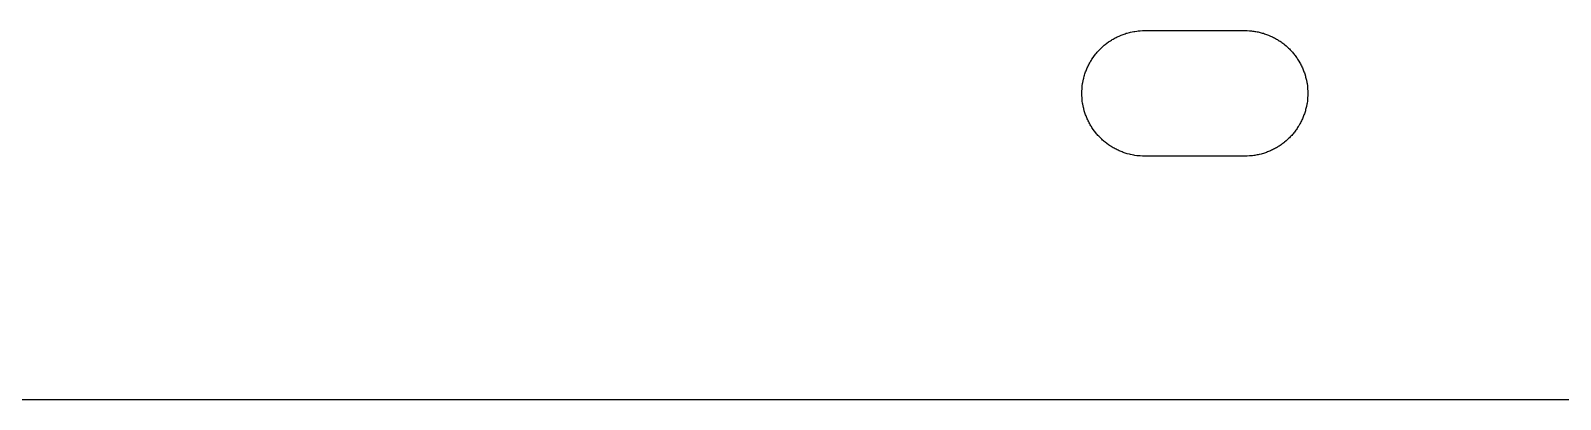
# Model space of a CAD drawing. Header units: metres. Extents: x 0 to 195, y 0 to 100.
# Drawn here: x 48.75 to 97.5, y 0 to 11.75 of the extents above; entities that cross this region are included whole.
import ezdxf

# ---------------------------------------------------------------- set-up
doc = ezdxf.new("R2010")
doc.units = ezdxf.units.M

msp = doc.modelspace()

# ---------------------------------------------------------------- linework, layer by layer
for p, q in [((83.7998, 11.6992), (83.9023, 11.7197)), ((83.9023, 11.7197), (83.9375, 11.7256)), ((83.9375, 11.7256), (84.0059, 11.7354)), ((84.0059, 11.7354), (84.041, 11.7393)), ((84.041, 11.7393), (84.0762, 11.7422)), ((84.0762, 11.7422), (84.1104, 11.7451)), ((84.1104, 11.7451), (84.1807, 11.749)), ((84.1807, 11.749), (84.2148, 11.75)), ((84.2148, 11.75), (87.4854, 11.75)), ((87.4854, 11.75), (87.5195, 11.749)), ((87.5195, 11.749), (87.5898, 11.7451)), ((87.5898, 11.7451), (87.624, 11.7422)), ((87.624, 11.7422), (87.6592, 11.7393)), ((87.6592, 11.7393), (87.6934, 11.7354)), ((87.6934, 11.7354), (87.7285, 11.7305)), ((87.7285, 11.7305), (87.7627, 11.7256)), ((87.7627, 11.7256), (87.7969, 11.7197)), ((87.7969, 11.7197), (87.832, 11.7129)), ((87.832, 11.7129), (87.8662, 11.7061)), ((87.8662, 11.7061), (87.8994, 11.6992)), ((82.8604, 11.1885), (82.8857, 11.2129)), ((82.8857, 11.2129), (82.9121, 11.2363)), ((82.9121, 11.2363), (82.9375, 11.2598)), ((82.9375, 11.2598), (82.9648, 11.2822)), ((82.9648, 11.2822), (82.9912, 11.3047)), ((82.9912, 11.3047), (83.0459, 11.3477)), ((83.0459, 11.3477), (83.1025, 11.3887)), ((83.1025, 11.3887), (83.1611, 11.4277)), ((83.1611, 11.4277), (83.1904, 11.4463)), ((83.1904, 11.4463), (83.2197, 11.4639)), ((83.2197, 11.4639), (83.25, 11.4824)), ((83.25, 11.4824), (83.2803, 11.499)), ((83.2803, 11.499), (83.3115, 11.5156)), ((83.3115, 11.5156), (83.3418, 11.5322)), ((83.3418, 11.5322), (83.373, 11.5479)), ((83.373, 11.5479), (83.4043, 11.5625)), ((83.4043, 11.5625), (83.4365, 11.5771)), ((83.4365, 11.5771), (83.501, 11.6045)), ((83.501, 11.6045), (83.5332, 11.6172)), ((83.5332, 11.6172), (83.5664, 11.6289)), ((83.5664, 11.6289), (83.5986, 11.6406)), ((83.5986, 11.6406), (83.6318, 11.6523)), ((83.6318, 11.6523), (83.665, 11.6631)), ((83.665, 11.6631), (83.6982, 11.6729)), ((83.6982, 11.6729), (83.7666, 11.6904)), ((83.7666, 11.6904), (83.7998, 11.6992)), ((87.8994, 11.6992), (87.9678, 11.6816)), ((87.9678, 11.6816), (88.001, 11.6729)), ((88.001, 11.6729), (88.0352, 11.6631)), ((88.0352, 11.6631), (88.0684, 11.6523)), ((88.0684, 11.6523), (88.1016, 11.6406)), ((88.1016, 11.6406), (88.1338, 11.6289)), ((88.1338, 11.6289), (88.167, 11.6172)), ((88.167, 11.6172), (88.1992, 11.6045)), ((88.1992, 11.6045), (88.2637, 11.5771)), ((88.2637, 11.5771), (88.2949, 11.5625)), ((88.2949, 11.5625), (88.3271, 11.5479)), ((88.3271, 11.5479), (88.3584, 11.5322)), ((88.3584, 11.5322), (88.3887, 11.5156)), ((88.3887, 11.5156), (88.4199, 11.499)), ((88.4199, 11.499), (88.4502, 11.4824)), ((88.4502, 11.4824), (88.4805, 11.4639)), ((88.4805, 11.4639), (88.5098, 11.4463)), ((88.5098, 11.4463), (88.5391, 11.4277)), ((88.5391, 11.4277), (88.5684, 11.4082)), ((88.5684, 11.4082), (88.5967, 11.3887)), ((88.5967, 11.3887), (88.626, 11.3682)), ((88.626, 11.3682), (88.6533, 11.3477)), ((88.6533, 11.3477), (88.6816, 11.3262)), ((88.6816, 11.3262), (88.709, 11.3047)), ((88.709, 11.3047), (88.7617, 11.2598)), ((88.7617, 11.2598), (88.8145, 11.2129)), ((88.8145, 11.2129), (88.8389, 11.1885)), ((82.501, 10.7197), (82.5176, 10.75)), ((82.5176, 10.75), (82.5361, 10.7803)), ((82.5361, 10.7803), (82.5537, 10.8096)), ((82.5537, 10.8096), (82.5723, 10.8389)), ((82.5723, 10.8389), (82.6113, 10.8975)), ((82.6113, 10.8975), (82.6523, 10.9541)), ((82.6523, 10.9541), (82.6953, 11.0088)), ((82.6953, 11.0088), (82.7178, 11.0352)), ((82.7178, 11.0352), (82.7402, 11.0625)), ((82.7402, 11.0625), (82.7637, 11.0879)), ((82.7637, 11.0879), (82.7871, 11.1143)), ((82.7871, 11.1143), (82.8115, 11.1396)), ((82.8115, 11.1396), (82.8604, 11.1885)), ((88.8389, 11.1885), (88.8643, 11.1641)), ((88.8643, 11.1641), (88.8887, 11.1396)), ((88.8887, 11.1396), (88.9131, 11.1143)), ((88.9131, 11.1143), (88.9365, 11.0879)), ((88.9365, 11.0879), (88.959, 11.0625)), ((88.959, 11.0625), (88.9824, 11.0352)), ((88.9824, 11.0352), (89.0039, 11.0088)), ((89.0039, 11.0088), (89.0264, 10.9814)), ((89.0264, 10.9814), (89.0469, 10.9541)), ((89.0469, 10.9541), (89.0684, 10.9258)), ((89.0684, 10.9258), (89.0879, 10.8975)), ((89.0879, 10.8975), (89.1084, 10.8682)), ((89.1084, 10.8682), (89.127, 10.8389)), ((89.127, 10.8389), (89.1465, 10.8096)), ((89.1465, 10.8096), (89.1641, 10.7803)), ((89.1641, 10.7803), (89.1992, 10.7197)), ((82.3096, 10.2334), (82.3271, 10.3018)), ((82.3271, 10.3018), (82.3369, 10.335)), ((82.3369, 10.335), (82.3477, 10.3682)), ((82.3477, 10.3682), (82.3594, 10.4014)), ((82.3594, 10.4014), (82.3711, 10.4336)), ((82.3711, 10.4336), (82.3828, 10.4668)), ((82.3828, 10.4668), (82.3955, 10.499)), ((82.3955, 10.499), (82.4229, 10.5635)), ((82.4229, 10.5635), (82.4375, 10.5957)), ((82.4375, 10.5957), (82.4521, 10.627)), ((82.4521, 10.627), (82.4678, 10.6582)), ((82.4678, 10.6582), (82.4844, 10.6885)), ((82.4844, 10.6885), (82.501, 10.7197)), ((89.1992, 10.7197), (89.2158, 10.6885)), ((89.2158, 10.6885), (89.2324, 10.6582)), ((89.2324, 10.6582), (89.248, 10.627)), ((89.248, 10.627), (89.2627, 10.5957)), ((89.2627, 10.5957), (89.2773, 10.5635)), ((89.2773, 10.5635), (89.3047, 10.499)), ((89.3047, 10.499), (89.3174, 10.4668)), ((89.3174, 10.4668), (89.3291, 10.4336)), ((89.3291, 10.4336), (89.3408, 10.4014)), ((89.3408, 10.4014), (89.3525, 10.3682)), ((89.3525, 10.3682), (89.3721, 10.3018)), ((89.3721, 10.3018), (89.3818, 10.2676)), ((89.3818, 10.2676), (89.3906, 10.2334)), ((82.25, 9.78516), (82.251, 9.81934)), ((82.25, 9.71484), (82.25, 9.78516)), ((82.251, 9.81934), (82.2549, 9.88965)), ((82.2549, 9.88965), (82.2578, 9.92383)), ((82.2578, 9.92383), (82.2607, 9.95898)), ((82.2607, 9.95898), (82.2646, 9.99414)), ((82.2646, 9.99414), (82.2744, 10.0625)), ((82.2744, 10.0625), (82.2803, 10.0977)), ((82.2803, 10.0977), (82.3008, 10.2002)), ((82.3008, 10.2002), (82.3096, 10.2334)), ((89.3906, 10.2334), (89.3984, 10.2002)), ((89.3984, 10.2002), (89.4062, 10.166)), ((89.4062, 10.166), (89.4199, 10.0977)), ((89.4199, 10.0977), (89.4258, 10.0625)), ((89.4258, 10.0625), (89.4355, 9.99414)), ((89.4355, 9.99414), (89.4395, 9.95898)), ((89.4395, 9.95898), (89.4424, 9.92383)), ((89.4424, 9.92383), (89.4453, 9.88965)), ((89.4453, 9.88965), (89.4492, 9.81934)), ((89.4492, 9.81934), (89.4492, 9.78516)), ((89.4492, 9.78516), (89.4502, 9.75)), ((89.4502, 9.75), (89.4492, 9.71484)), ((82.251, 9.68066), (82.25, 9.71484)), ((82.2549, 9.61035), (82.251, 9.68066)), ((82.2578, 9.57617), (82.2549, 9.61035)), ((82.2607, 9.54102), (82.2578, 9.57617)), ((82.2646, 9.50586), (82.2607, 9.54102)), ((82.2744, 9.4375), (82.2646, 9.50586)), ((82.2803, 9.40234), (82.2744, 9.4375)), ((82.3008, 9.2998), (82.2803, 9.40234)), ((82.3096, 9.2666), (82.3008, 9.2998)), ((82.3271, 9.19824), (82.3096, 9.2666)), ((89.3906, 9.2666), (89.3818, 9.23242)), ((89.3984, 9.2998), (89.3906, 9.2666)), ((89.4062, 9.33398), (89.3984, 9.2998)), ((89.4199, 9.40234), (89.4062, 9.33398)), ((89.4258, 9.4375), (89.4199, 9.40234)), ((89.4355, 9.50586), (89.4258, 9.4375)), ((89.4395, 9.54102), (89.4355, 9.50586)), ((89.4424, 9.57617), (89.4395, 9.54102)), ((89.4453, 9.61035), (89.4424, 9.57617)), ((89.4492, 9.68066), (89.4453, 9.61035)), ((89.4492, 9.71484), (89.4492, 9.68066)), ((82.3369, 9.16504), (82.3271, 9.19824)), ((82.3477, 9.13184), (82.3369, 9.16504)), ((82.3594, 9.09863), (82.3477, 9.13184)), ((82.3711, 9.06641), (82.3594, 9.09863)), ((82.3828, 9.0332), (82.3711, 9.06641)), ((82.3955, 9.00098), (82.3828, 9.0332)), ((82.4229, 8.93652), (82.3955, 9.00098)), ((82.4375, 8.9043), (82.4229, 8.93652)), ((82.4521, 8.87305), (82.4375, 8.9043)), ((82.4678, 8.8418), (82.4521, 8.87305)), ((82.4844, 8.81152), (82.4678, 8.8418)), ((82.501, 8.78027), (82.4844, 8.81152)), ((82.5176, 8.75), (82.501, 8.78027)), ((89.1992, 8.78027), (89.1641, 8.71973)), ((89.2158, 8.81152), (89.1992, 8.78027)), ((89.2324, 8.8418), (89.2158, 8.81152)), ((89.248, 8.87305), (89.2324, 8.8418)), ((89.2627, 8.9043), (89.248, 8.87305)), ((89.2773, 8.93652), (89.2627, 8.9043)), ((89.3047, 9.00098), (89.2773, 8.93652)), ((89.3174, 9.0332), (89.3047, 9.00098)), ((89.3291, 9.06641), (89.3174, 9.0332)), ((89.3408, 9.09863), (89.3291, 9.06641)), ((89.3525, 9.13184), (89.3408, 9.09863)), ((89.3721, 9.19824), (89.3525, 9.13184)), ((89.3818, 9.23242), (89.3721, 9.19824)), ((82.5361, 8.71973), (82.5176, 8.75)), ((82.5537, 8.69043), (82.5361, 8.71973)), ((82.5723, 8.66113), (82.5537, 8.69043)), ((82.6113, 8.60254), (82.5723, 8.66113)), ((82.6523, 8.5459), (82.6113, 8.60254)), ((82.6953, 8.49121), (82.6523, 8.5459)), ((82.7178, 8.46484), (82.6953, 8.49121)), ((82.7402, 8.4375), (82.7178, 8.46484)), ((82.7637, 8.41211), (82.7402, 8.4375)), ((82.7871, 8.38574), (82.7637, 8.41211)), ((82.8115, 8.36035), (82.7871, 8.38574)), ((82.8604, 8.31152), (82.8115, 8.36035)), ((82.8857, 8.28711), (82.8604, 8.31152)), ((88.8389, 8.31152), (88.8145, 8.28711)), ((88.8643, 8.33594), (88.8389, 8.31152)), ((88.8887, 8.36035), (88.8643, 8.33594)), ((88.9131, 8.38574), (88.8887, 8.36035)), ((88.9365, 8.41211), (88.9131, 8.38574)), ((88.959, 8.4375), (88.9365, 8.41211)), ((88.9824, 8.46484), (88.959, 8.4375)), ((89.0039, 8.49121), (88.9824, 8.46484)), ((89.0264, 8.51855), (89.0039, 8.49121)), ((89.0469, 8.5459), (89.0264, 8.51855)), ((89.0684, 8.57422), (89.0469, 8.5459)), ((89.0879, 8.60254), (89.0684, 8.57422)), ((89.1084, 8.63184), (89.0879, 8.60254)), ((89.127, 8.66113), (89.1084, 8.63184)), ((89.1465, 8.69043), (89.127, 8.66113)), ((89.1641, 8.71973), (89.1465, 8.69043)), ((82.9121, 8.26367), (82.8857, 8.28711)), ((82.9375, 8.24023), (82.9121, 8.26367)), ((82.9648, 8.21777), (82.9375, 8.24023)), ((82.9912, 8.19531), (82.9648, 8.21777)), ((83.0459, 8.15234), (82.9912, 8.19531)), ((83.1025, 8.11133), (83.0459, 8.15234)), ((83.1611, 8.07227), (83.1025, 8.11133)), ((83.1904, 8.05371), (83.1611, 8.07227)), ((83.2197, 8.03613), (83.1904, 8.05371)), ((83.25, 8.01758), (83.2197, 8.03613)), ((83.2803, 8.00098), (83.25, 8.01758)), ((83.3115, 7.98438), (83.2803, 8.00098)), ((83.3418, 7.96777), (83.3115, 7.98438)), ((83.373, 7.95215), (83.3418, 7.96777)), ((83.4043, 7.9375), (83.373, 7.95215)), ((83.4365, 7.92285), (83.4043, 7.9375)), ((83.501, 7.89551), (83.4365, 7.92285)), ((83.5332, 7.88281), (83.501, 7.89551)), ((83.5664, 7.87109), (83.5332, 7.88281)), ((83.5986, 7.85938), (83.5664, 7.87109)), ((83.6318, 7.84766), (83.5986, 7.85938)), ((83.665, 7.83691), (83.6318, 7.84766)), ((83.6982, 7.82715), (83.665, 7.83691)), ((83.7666, 7.80957), (83.6982, 7.82715)), ((83.7998, 7.80078), (83.7666, 7.80957)), ((83.9023, 7.78027), (83.7998, 7.80078)), ((87.8994, 7.80078), (87.8662, 7.79395)), ((87.9678, 7.81836), (87.8994, 7.80078)), ((88.001, 7.82715), (87.9678, 7.81836)), ((88.0352, 7.83691), (88.001, 7.82715)), ((88.0684, 7.84766), (88.0352, 7.83691)), ((88.1016, 7.85938), (88.0684, 7.84766)), ((88.1338, 7.87109), (88.1016, 7.85938)), ((88.167, 7.88281), (88.1338, 7.87109)), ((88.1992, 7.89551), (88.167, 7.88281)), ((88.2637, 7.92285), (88.1992, 7.89551)), ((88.2949, 7.9375), (88.2637, 7.92285)), ((88.3271, 7.95215), (88.2949, 7.9375)), ((88.3584, 7.96777), (88.3271, 7.95215)), ((88.3887, 7.98438), (88.3584, 7.96777)), ((88.4199, 8.00098), (88.3887, 7.98438)), ((88.4502, 8.01758), (88.4199, 8.00098)), ((88.4805, 8.03613), (88.4502, 8.01758)), ((88.5098, 8.05371), (88.4805, 8.03613)), ((88.5391, 8.07227), (88.5098, 8.05371)), ((88.5684, 8.0918), (88.5391, 8.07227)), ((88.5967, 8.11133), (88.5684, 8.0918)), ((88.626, 8.13184), (88.5967, 8.11133)), ((88.6533, 8.15234), (88.626, 8.13184)), ((88.6816, 8.17383), (88.6533, 8.15234)), ((88.709, 8.19531), (88.6816, 8.17383)), ((88.7617, 8.24023), (88.709, 8.19531)), ((88.8145, 8.28711), (88.7617, 8.24023)), ((83.9375, 7.77441), (83.9023, 7.78027)), ((84.0059, 7.76465), (83.9375, 7.77441)), ((84.041, 7.76074), (84.0059, 7.76465)), ((84.0762, 7.75781), (84.041, 7.76074)), ((84.1104, 7.75488), (84.0762, 7.75781)), ((84.1807, 7.75098), (84.1104, 7.75488)), ((84.2148, 7.75), (84.1807, 7.75098)), ((87.4854, 7.75), (84.2148, 7.75)), ((87.5195, 7.75098), (87.4854, 7.75)), ((87.5898, 7.75488), (87.5195, 7.75098)), ((87.624, 7.75781), (87.5898, 7.75488)), ((87.6592, 7.76074), (87.624, 7.75781)), ((87.6934, 7.76465), (87.6592, 7.76074)), ((87.7285, 7.76953), (87.6934, 7.76465)), ((87.7627, 7.77441), (87.7285, 7.76953)), ((87.7969, 7.78027), (87.7627, 7.77441)), ((87.832, 7.78711), (87.7969, 7.78027)), ((87.8662, 7.79395), (87.832, 7.78711)), ((8, 0), (187, 0))]:
    msp.add_line(p, q)

doc.saveas('drawing.dxf')
